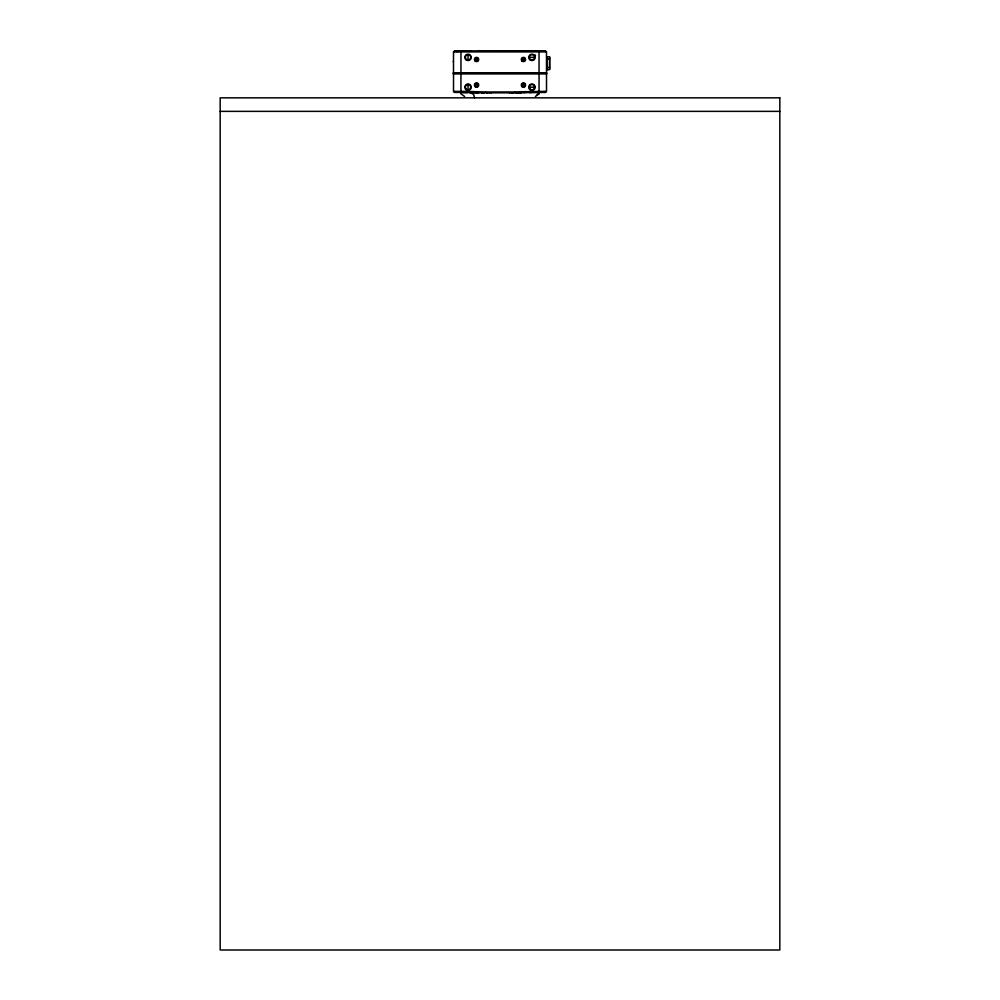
<?xml version="1.0" encoding="UTF-8"?>
<svg xmlns="http://www.w3.org/2000/svg" width="1000" height="1000" viewBox="0 0 1000 1000"><rect width="100%" height="100%" fill="white"/><g stroke="black" fill="none" stroke-linecap="round" stroke-linejoin="round"><path stroke-width="1.5" d="M539.062 92.362L539.038 50.9M465.788 92.475L454.438 92.413L453.525 91.675L453.5 51.913L454.575 50.862M545.525 50.862L546.487 51.812L546.525 91.375L545.662 92.4L541.125 92.413M453.338 61.788L453.375 61.175M546.812 69.912L549.487 69.6L549.487 56.825L546.825 56.712M456.488 51.513L466.85 50.862M469.588 51.513L470.562 50.862M535.388 96.475L539.275 93.637L537.112 94.537M457.812 50.862L465.487 50.862M532.913 50.862L477.738 50.862M534.513 50.862L542.188 50.862M543.55 50.862L533.188 50.862M514.913 91.95L519.587 91.8M519.875 91.788L544.338 91.363M514.65 91.962L485.688 91.975M524.188 92.7L531.85 92.525M524.338 92.7L521.163 92.775M529.625 92.575L534.338 92.475M533.625 92.487L537.312 92.413M535.388 92.45L537.725 92.413M520.525 92.775L521.25 92.762M519.475 92.8L520.65 92.775M518.888 92.812L519.9 92.788M537.15 92.413L541.7 92.413M517.987 92.825L519.263 92.8M545.312 92.413L544.513 92.413M518.3 92.812L515.938 92.837M517.712 92.825L516.525 92.837M491.15 92.825L509.925 92.825M454.5 51.887L453.625 51.9L546.413 51.913M489.375 92.837L491.2 92.825M489.538 92.837L487.388 92.837M516.375 92.837L513.575 92.837M453.762 91.375L465.838 91.412M486.85 92.837L487.6 92.837M454.637 50.862L545.337 50.862M533.825 55.125L535.538 55.125M529.288 57.362L534.625 57.362M546.838 56.95L546.875 58.938L549.487 58.938M546.875 58.938L547.025 67.463L549.487 67.463M546.85 72.962L453.15 72.962M453.688 73.238L546.312 73.238M453.713 73.45L546.287 73.45M453.175 73.713L546.825 73.713M529.288 87.188L534.625 87.188M487.013 92.837L484.062 92.837M220.175 111.363L779.825 111.363M512.4 92.837L513.688 92.837M546.3 91.375L544.825 91.363M511.812 92.837L512.612 92.837M512.075 92.837L509.45 92.825M483.475 92.837L484.162 92.837M482.875 92.825L483.625 92.837M482.287 92.825L483.088 92.825M481.7 92.812L482.55 92.825M482.013 92.825L478.312 92.762M466.112 91.412L485.5 91.962M477.075 92.737L478.75 92.762M467.562 92.513L462.275 92.413L468.963 92.287M474.613 92.688L477.575 92.75M465.975 92.487L473.45 92.65M476.4 92.725L469.675 92.562M469.925 92.425L473.575 94.338L474.6 97.837M460.725 93.637L464.613 96.475M547.025 67.463L547.062 69.45M460.938 92.387L460.962 50.9M549.75 57.088L549.75 69.312M523.438 57.787L523.438 61.2M523.438 83.35L523.438 86.762M476.562 57.787L476.562 61.2M476.562 83.35L476.562 86.762M468.05 54.7L468.05 60.025M468.05 84.525L468.05 89.85M779.825 97.837L220.175 97.837L220.175 950L779.825 950L779.825 97.837M475.363 61.25A2.125 2.125 0 0 0 478.688 59.65A2.125 2.125 0 0 0 475.637 57.575A2.125 2.125 0 0 0 475.363 61.25M466.25 60A3.2 3.2 0 0 0 471.225 57.6A3.2 3.2 0 0 0 466.65 54.488A3.2 3.2 0 0 0 466.25 60M530.163 60A3.2 3.2 0 0 0 535.138 57.6A3.2 3.2 0 0 0 530.562 54.488A3.2 3.2 0 0 0 530.163 60M522.238 61.25A2.125 2.125 0 0 0 525.562 59.65A2.125 2.125 0 0 0 522.513 57.575A2.125 2.125 0 0 0 522.238 61.25M475.613 60.9A1.7 1.7 0 0 0 478.263 59.612A1.7 1.7 0 0 0 475.825 57.962A1.7 1.7 0 0 0 475.613 60.9M466.55 59.562A2.662 2.662 0 0 0 470.7 57.562A2.662 2.662 0 0 0 466.887 54.962A2.662 2.662 0 0 0 466.55 59.562M530.462 59.562A2.662 2.662 0 0 0 534.612 57.562A2.662 2.662 0 0 0 530.8 54.962A2.662 2.662 0 0 0 530.462 59.562M522.475 60.9A1.7 1.7 0 0 0 525.138 59.612A1.7 1.7 0 0 0 522.688 57.962A1.7 1.7 0 0 0 522.475 60.9M530.262 89.9A3.2 3.2 0 0 0 535.15 87.3A3.2 3.2 0 0 0 530.462 84.362A3.2 3.2 0 0 0 530.262 89.9M522.3 86.862A2.125 2.125 0 0 0 525.562 85.138A2.125 2.125 0 0 0 522.438 83.175A2.125 2.125 0 0 0 522.3 86.862M475.438 86.862A2.125 2.125 0 0 0 478.7 85.138A2.125 2.125 0 0 0 475.562 83.175A2.125 2.125 0 0 0 475.438 86.862M466.35 89.9A3.2 3.2 0 0 0 471.238 87.3A3.2 3.2 0 0 0 466.55 84.362A3.2 3.2 0 0 0 466.35 89.9M530.538 89.45A2.662 2.662 0 0 0 534.612 87.287A2.662 2.662 0 0 0 530.712 84.838A2.662 2.662 0 0 0 530.538 89.45M522.525 86.5A1.7 1.7 0 0 0 525.138 85.125A1.7 1.7 0 0 0 522.638 83.55A1.7 1.7 0 0 0 522.525 86.5M475.662 86.5A1.7 1.7 0 0 0 478.275 85.125A1.7 1.7 0 0 0 475.763 83.55A1.7 1.7 0 0 0 475.662 86.5M466.625 89.45A2.662 2.662 0 0 0 470.7 87.287A2.662 2.662 0 0 0 466.8 84.838A2.662 2.662 0 0 0 466.625 89.45"/></g></svg>
